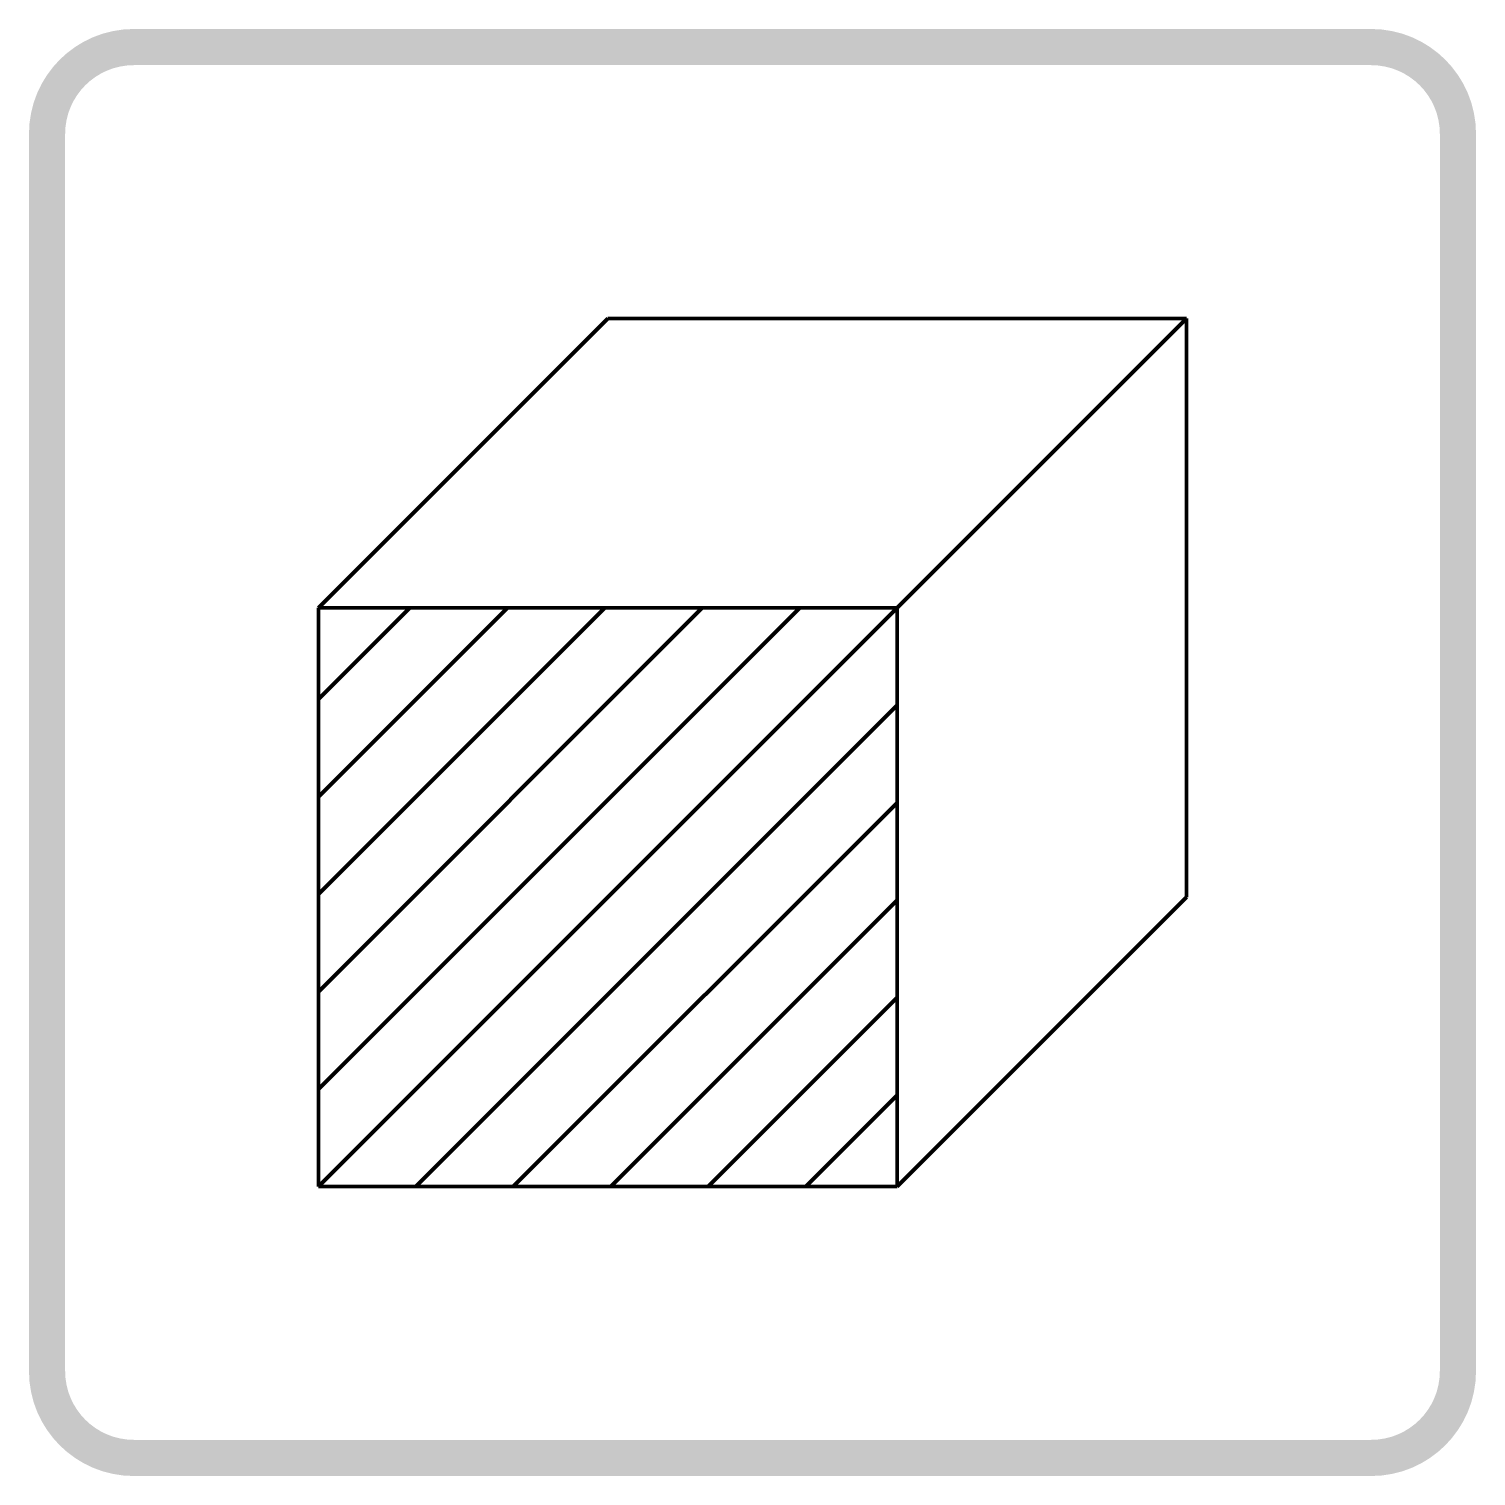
# Model space of a CAD drawing. Header units: millimetres. Extents: x -100 to 100, y -100 to 100.
import ezdxf

# ---------------------------------------------------------------- set-up
doc = ezdxf.new("R2010")
doc.units = ezdxf.units.MM
doc.layers.get('0').update_dxf_attribs({"color": 178, "lineweight": 25, "true_color": 0x000000})

msp = doc.modelspace()

# ---------------------------------------------------------------- hatches: boundary and pattern name
h = msp.add_hatch(color=256)
edge = h.paths.add_edge_path(flags=0)
edge.add_line((100, -85.5), (100, 85.5))
edge.add_arc((85.5, 85.5), 14.5, 0, 90)
edge.add_line((85.5, 100), (-85.5, 100))
edge.add_arc((-85.5, 85.5), 14.5, 90, 180)
edge.add_line((-100, 85.5), (-100, -85.5))
edge.add_arc((-85.5, -85.5), 14.5, 180, 270)
edge.add_line((-85.5, -100), (85.5, -100))
edge.add_arc((85.5, -85.5), 14.5, 270, 360)
edge = h.paths.add_edge_path(flags=0)
edge.add_arc((-85.5, 85.5), 9.5, 90, 180)
edge.add_line((-95, 85.5), (-95, -85.5))
edge.add_arc((-85.5, -85.5), 9.5, 180, 270)
edge.add_line((-85.5, -95), (85.5, -95))
edge.add_arc((85.5, -85.5), 9.5, 270, 360)
edge.add_line((95, -85.5), (95, 85.5))
edge.add_arc((85.5, 85.5), 9.5, 0, 90)
edge.add_line((85.5, 95), (-85.5, 95))

# ---------------------------------------------------------------- linework, layer by layer
at = {"lineweight": 200}
for p, q in [((-60, 20), (-20, 60)), ((60, 60), (-20, 60)), ((20, 20), (60, 60)), ((60, -20), (60, 60)), ((20, 20), (-60, 20)), ((-60, 20), (-60, -60)), ((-60, -60), (20, 20)), ((-60, -46.53), (6.53, 20)), ((-60, -33.06), (-6.94, 20)), ((-60, -19.59), (-20.41, 20)), ((-60, -6.12), (-33.88, 20)), ((-60, 7.35), (-47.35, 20)), ((20, -60), (20, 20)), ((-46.53, -60), (20, 6.53)), ((-33.06, -60), (20, -6.94)), ((20, -60), (60, -20)), ((-19.59, -60), (20, -20.41)), ((-6.12, -60), (20, -33.88)), ((7.35, -60), (20, -47.35)), ((-60, -60), (20, -60))]:
    msp.add_line(p, q, dxfattribs=at)

doc.saveas('drawing.dxf')
